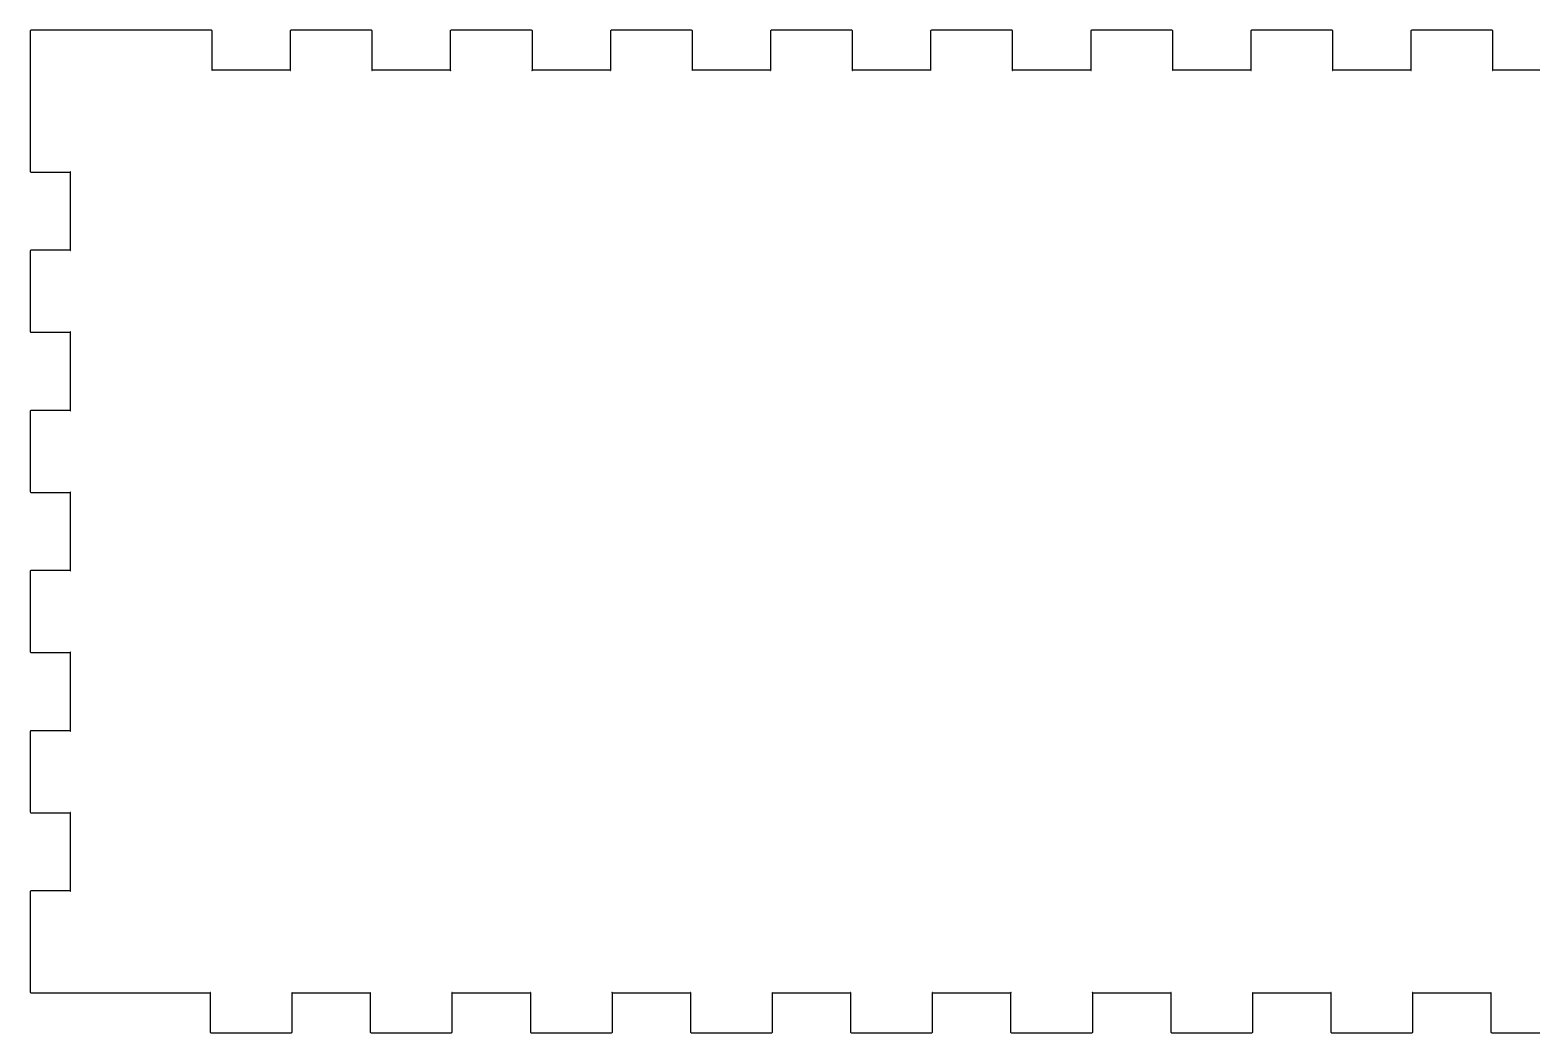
# Model space of a CAD drawing. Header units: millimetres. Extents: x 10 to 620, y 8 to 435.
# Drawn here: x 10 to 160.1, y 124.4 to 224.6 of the extents above; entities that cross this region are included whole.
import ezdxf

# ---------------------------------------------------------------- set-up
doc = ezdxf.new("R2010")
doc.units = ezdxf.units.MM

msp = doc.modelspace()

# ---------------------------------------------------------------- linework, layer by layer
at = {"color": 7, "linetype": 'Continuous'}
for p, q in [((10.03, 224.57), (10, 224.52)), ((10.03, 224.57), (10, 224.52)), ((10, 224.52), (10, 224.5)), ((10, 224.52), (10, 224.5)), ((10, 224.5), (10, 220.5)), ((10, 224.5), (10, 220.5)), ((10.08, 224.6), (10.03, 224.57)), ((10.08, 224.6), (10.03, 224.57)), ((10.1, 224.6), (10.08, 224.6)), ((10.1, 224.6), (10.08, 224.6)), ((14.1, 224.6), (10.1, 224.6)), ((14.1, 224.6), (10.1, 224.6)), ((28.1, 224.6), (14.1, 224.6)), ((28.1, 224.6), (14.1, 224.6)), ((28.12, 224.6), (28.1, 224.6)), ((28.12, 224.6), (28.1, 224.6)), ((28.17, 224.57), (28.12, 224.6)), ((28.17, 224.57), (28.12, 224.6)), ((28.2, 224.52), (28.17, 224.57)), ((28.2, 224.52), (28.17, 224.57)), ((28.2, 224.5), (28.2, 224.52)), ((28.2, 224.5), (28.2, 224.52)), ((28.2, 220.6), (28.2, 224.5)), ((28.2, 220.6), (28.2, 224.5)), ((36.03, 224.57), (36, 224.52)), ((36.03, 224.57), (36, 224.52)), ((36, 224.52), (36, 224.5)), ((36, 224.52), (36, 224.5)), ((36, 224.5), (36, 220.6)), ((36, 224.5), (36, 220.6)), ((36.08, 224.6), (36.03, 224.57)), ((36.08, 224.6), (36.03, 224.57)), ((36.1, 224.6), (36.08, 224.6)), ((36.1, 224.6), (36.08, 224.6)), ((44.1, 224.6), (36.1, 224.6)), ((44.1, 224.6), (36.1, 224.6)), ((44.12, 224.6), (44.1, 224.6)), ((44.12, 224.6), (44.1, 224.6)), ((44.17, 224.57), (44.12, 224.6)), ((44.17, 224.57), (44.12, 224.6)), ((44.2, 224.52), (44.17, 224.57)), ((44.2, 224.52), (44.17, 224.57)), ((44.2, 224.5), (44.2, 224.52)), ((44.2, 224.5), (44.2, 224.52)), ((44.2, 220.6), (44.2, 224.5)), ((44.2, 220.6), (44.2, 224.5)), ((52.03, 224.57), (52, 224.52)), ((52.03, 224.57), (52, 224.52)), ((52, 224.52), (52, 224.5)), ((52, 224.52), (52, 224.5)), ((52, 224.5), (52, 220.6)), ((52, 224.5), (52, 220.6)), ((52.08, 224.6), (52.03, 224.57)), ((52.08, 224.6), (52.03, 224.57)), ((52.1, 224.6), (52.08, 224.6)), ((52.1, 224.6), (52.08, 224.6)), ((60.1, 224.6), (52.1, 224.6)), ((60.1, 224.6), (52.1, 224.6)), ((60.12, 224.6), (60.1, 224.6)), ((60.12, 224.6), (60.1, 224.6)), ((60.17, 224.57), (60.12, 224.6)), ((60.17, 224.57), (60.12, 224.6)), ((60.2, 224.52), (60.17, 224.57)), ((60.2, 224.52), (60.17, 224.57)), ((60.2, 224.5), (60.2, 224.52)), ((60.2, 224.5), (60.2, 224.52)), ((60.2, 220.6), (60.2, 224.5)), ((60.2, 220.6), (60.2, 224.5)), ((68.03, 224.57), (68, 224.52)), ((68.03, 224.57), (68, 224.52)), ((68, 224.52), (68, 224.5)), ((68, 224.52), (68, 224.5)), ((68, 224.5), (68, 220.6)), ((68, 224.5), (68, 220.6)), ((68.08, 224.6), (68.03, 224.57)), ((68.08, 224.6), (68.03, 224.57)), ((68.1, 224.6), (68.08, 224.6)), ((68.1, 224.6), (68.08, 224.6)), ((76.1, 224.6), (68.1, 224.6)), ((76.1, 224.6), (68.1, 224.6)), ((76.12, 224.6), (76.1, 224.6)), ((76.12, 224.6), (76.1, 224.6)), ((76.17, 224.57), (76.12, 224.6)), ((76.17, 224.57), (76.12, 224.6)), ((76.2, 224.52), (76.17, 224.57)), ((76.2, 224.52), (76.17, 224.57)), ((76.2, 224.5), (76.2, 224.52)), ((76.2, 224.5), (76.2, 224.52)), ((76.2, 220.6), (76.2, 224.5)), ((76.2, 220.6), (76.2, 224.5)), ((84.03, 224.57), (84, 224.52)), ((84.03, 224.57), (84, 224.52)), ((84, 224.52), (84, 224.5)), ((84, 224.52), (84, 224.5)), ((84, 224.5), (84, 220.6)), ((84, 224.5), (84, 220.6)), ((84.08, 224.6), (84.03, 224.57)), ((84.08, 224.6), (84.03, 224.57)), ((84.1, 224.6), (84.08, 224.6)), ((84.1, 224.6), (84.08, 224.6)), ((92.1, 224.6), (84.1, 224.6)), ((92.1, 224.6), (84.1, 224.6)), ((92.12, 224.6), (92.1, 224.6)), ((92.12, 224.6), (92.1, 224.6)), ((92.17, 224.57), (92.12, 224.6)), ((92.17, 224.57), (92.12, 224.6)), ((92.2, 224.52), (92.17, 224.57)), ((92.2, 224.52), (92.17, 224.57)), ((92.2, 224.5), (92.2, 224.52)), ((92.2, 224.5), (92.2, 224.52)), ((92.2, 220.6), (92.2, 224.5)), ((92.2, 220.6), (92.2, 224.5)), ((100.03, 224.57), (100, 224.52)), ((100.03, 224.57), (100, 224.52)), ((100, 224.52), (100, 224.5)), ((100, 224.52), (100, 224.5)), ((100, 224.5), (100, 220.6)), ((100, 224.5), (100, 220.6)), ((100.08, 224.6), (100.03, 224.57)), ((100.08, 224.6), (100.03, 224.57)), ((100.1, 224.6), (100.08, 224.6)), ((100.1, 224.6), (100.08, 224.6)), ((108.1, 224.6), (100.1, 224.6)), ((108.1, 224.6), (100.1, 224.6)), ((108.12, 224.6), (108.1, 224.6)), ((108.12, 224.6), (108.1, 224.6)), ((108.17, 224.57), (108.12, 224.6)), ((108.17, 224.57), (108.12, 224.6)), ((108.2, 224.52), (108.17, 224.57)), ((108.2, 224.52), (108.17, 224.57)), ((108.2, 224.5), (108.2, 224.52)), ((108.2, 224.5), (108.2, 224.52)), ((108.2, 220.6), (108.2, 224.5)), ((108.2, 220.6), (108.2, 224.5)), ((116.03, 224.57), (116, 224.52)), ((116.03, 224.57), (116, 224.52)), ((116, 224.52), (116, 224.5)), ((116, 224.52), (116, 224.5)), ((116, 224.5), (116, 220.6)), ((116, 224.5), (116, 220.6)), ((116.08, 224.6), (116.03, 224.57)), ((116.08, 224.6), (116.03, 224.57)), ((116.1, 224.6), (116.08, 224.6)), ((116.1, 224.6), (116.08, 224.6)), ((124.1, 224.6), (116.1, 224.6)), ((124.1, 224.6), (116.1, 224.6)), ((124.12, 224.6), (124.1, 224.6)), ((124.12, 224.6), (124.1, 224.6)), ((124.17, 224.57), (124.12, 224.6)), ((124.17, 224.57), (124.12, 224.6)), ((124.2, 224.52), (124.17, 224.57)), ((124.2, 224.52), (124.17, 224.57)), ((124.2, 224.5), (124.2, 224.52)), ((124.2, 224.5), (124.2, 224.52)), ((124.2, 220.6), (124.2, 224.5)), ((124.2, 220.6), (124.2, 224.5)), ((132.03, 224.57), (132, 224.52)), ((132.03, 224.57), (132, 224.52)), ((132, 224.52), (132, 224.5)), ((132, 224.52), (132, 224.5)), ((132, 224.5), (132, 220.6)), ((132, 224.5), (132, 220.6)), ((132.08, 224.6), (132.03, 224.57)), ((132.08, 224.6), (132.03, 224.57)), ((132.1, 224.6), (132.08, 224.6)), ((132.1, 224.6), (132.08, 224.6)), ((140.1, 224.6), (132.1, 224.6)), ((140.1, 224.6), (132.1, 224.6)), ((140.12, 224.6), (140.1, 224.6)), ((140.12, 224.6), (140.1, 224.6)), ((140.17, 224.57), (140.12, 224.6)), ((140.17, 224.57), (140.12, 224.6)), ((140.2, 224.52), (140.17, 224.57)), ((140.2, 224.52), (140.17, 224.57)), ((140.2, 224.5), (140.2, 224.52)), ((140.2, 224.5), (140.2, 224.52)), ((140.2, 220.6), (140.2, 224.5)), ((140.2, 220.6), (140.2, 224.5)), ((148.03, 224.57), (148, 224.52)), ((148.03, 224.57), (148, 224.52)), ((148, 224.52), (148, 224.5)), ((148, 224.52), (148, 224.5)), ((148, 224.5), (148, 220.6)), ((148, 224.5), (148, 220.6)), ((148.08, 224.6), (148.03, 224.57)), ((148.08, 224.6), (148.03, 224.57)), ((148.1, 224.6), (148.08, 224.6)), ((148.1, 224.6), (148.08, 224.6)), ((156.1, 224.6), (148.1, 224.6)), ((156.1, 224.6), (148.1, 224.6)), ((156.12, 224.6), (156.1, 224.6)), ((156.12, 224.6), (156.1, 224.6)), ((156.17, 224.57), (156.12, 224.6)), ((156.17, 224.57), (156.12, 224.6)), ((156.2, 224.52), (156.17, 224.57)), ((156.2, 224.52), (156.17, 224.57)), ((156.2, 224.5), (156.2, 224.52)), ((156.2, 224.5), (156.2, 224.52)), ((156.2, 220.6), (156.2, 224.5)), ((156.2, 220.6), (156.2, 224.5)), ((10, 220.5), (10, 210.5)), ((10, 220.5), (10, 210.5)), ((28.19, 220.6), (28.16, 220.59)), ((28.19, 220.6), (28.16, 220.59)), ((28.16, 220.59), (28.16, 220.56)), ((28.16, 220.59), (28.16, 220.56)), ((28.16, 220.56), (28.18, 220.56)), ((28.16, 220.56), (28.18, 220.56)), ((28.18, 220.56), (28.2, 220.59)), ((28.18, 220.56), (28.2, 220.59)), ((28.2, 220.6), (28.19, 220.6)), ((28.2, 220.6), (28.19, 220.6)), ((36, 220.6), (28.2, 220.6)), ((28.2, 220.59), (28.2, 220.6)), ((36, 220.6), (28.2, 220.6)), ((28.2, 220.59), (28.2, 220.6)), ((36, 220.6), (36, 220.59)), ((36.01, 220.6), (36, 220.6)), ((36, 220.6), (36, 220.59)), ((36.01, 220.6), (36, 220.6)), ((36, 220.59), (36.01, 220.56)), ((36, 220.59), (36.01, 220.56)), ((36.04, 220.59), (36.01, 220.6)), ((36.04, 220.59), (36.01, 220.6)), ((36.01, 220.56), (36.04, 220.56)), ((36.01, 220.56), (36.04, 220.56)), ((36.04, 220.56), (36.04, 220.59)), ((36.04, 220.56), (36.04, 220.59)), ((44.19, 220.6), (44.16, 220.59)), ((44.19, 220.6), (44.16, 220.59)), ((44.16, 220.59), (44.16, 220.56)), ((44.16, 220.59), (44.16, 220.56)), ((44.16, 220.56), (44.18, 220.56)), ((44.16, 220.56), (44.18, 220.56)), ((44.18, 220.56), (44.2, 220.59)), ((44.18, 220.56), (44.2, 220.59)), ((44.2, 220.6), (44.19, 220.6)), ((44.2, 220.6), (44.19, 220.6)), ((52, 220.6), (44.2, 220.6)), ((44.2, 220.59), (44.2, 220.6)), ((52, 220.6), (44.2, 220.6)), ((44.2, 220.59), (44.2, 220.6)), ((52, 220.6), (52, 220.59)), ((52.01, 220.6), (52, 220.6)), ((52, 220.6), (52, 220.59)), ((52.01, 220.6), (52, 220.6)), ((52, 220.59), (52.01, 220.56)), ((52, 220.59), (52.01, 220.56)), ((52.04, 220.59), (52.01, 220.6)), ((52.04, 220.59), (52.01, 220.6)), ((52.01, 220.56), (52.04, 220.56)), ((52.01, 220.56), (52.04, 220.56)), ((52.04, 220.56), (52.04, 220.59)), ((52.04, 220.56), (52.04, 220.59)), ((60.19, 220.6), (60.16, 220.59)), ((60.19, 220.6), (60.16, 220.59)), ((60.16, 220.59), (60.16, 220.56)), ((60.16, 220.59), (60.16, 220.56)), ((60.16, 220.56), (60.18, 220.56)), ((60.16, 220.56), (60.18, 220.56)), ((60.18, 220.56), (60.2, 220.59)), ((60.18, 220.56), (60.2, 220.59)), ((60.2, 220.6), (60.19, 220.6)), ((60.2, 220.6), (60.19, 220.6)), ((68, 220.6), (60.2, 220.6)), ((60.2, 220.59), (60.2, 220.6)), ((68, 220.6), (60.2, 220.6)), ((60.2, 220.59), (60.2, 220.6)), ((68, 220.6), (68, 220.59)), ((68.01, 220.6), (68, 220.6)), ((68, 220.6), (68, 220.59)), ((68.01, 220.6), (68, 220.6)), ((68, 220.59), (68.01, 220.56)), ((68, 220.59), (68.01, 220.56)), ((68.04, 220.59), (68.01, 220.6)), ((68.04, 220.59), (68.01, 220.6)), ((68.01, 220.56), (68.04, 220.56)), ((68.01, 220.56), (68.04, 220.56)), ((68.04, 220.56), (68.04, 220.59)), ((68.04, 220.56), (68.04, 220.59)), ((76.19, 220.6), (76.16, 220.59)), ((76.19, 220.6), (76.16, 220.59)), ((76.16, 220.59), (76.16, 220.56)), ((76.16, 220.59), (76.16, 220.56)), ((76.16, 220.56), (76.18, 220.56)), ((76.16, 220.56), (76.18, 220.56)), ((76.18, 220.56), (76.2, 220.59)), ((76.18, 220.56), (76.2, 220.59)), ((76.2, 220.6), (76.19, 220.6)), ((76.2, 220.6), (76.19, 220.6)), ((84, 220.6), (76.2, 220.6)), ((76.2, 220.59), (76.2, 220.6)), ((84, 220.6), (76.2, 220.6)), ((76.2, 220.59), (76.2, 220.6)), ((84, 220.6), (84, 220.59)), ((84.01, 220.6), (84, 220.6)), ((84, 220.6), (84, 220.59)), ((84.01, 220.6), (84, 220.6)), ((84, 220.59), (84.01, 220.56)), ((84, 220.59), (84.01, 220.56)), ((84.04, 220.59), (84.01, 220.6)), ((84.04, 220.59), (84.01, 220.6)), ((84.01, 220.56), (84.04, 220.56)), ((84.01, 220.56), (84.04, 220.56)), ((84.04, 220.56), (84.04, 220.59)), ((84.04, 220.56), (84.04, 220.59)), ((92.19, 220.6), (92.16, 220.59)), ((92.19, 220.6), (92.16, 220.59)), ((92.16, 220.59), (92.16, 220.56)), ((92.16, 220.59), (92.16, 220.56)), ((92.16, 220.56), (92.19, 220.56)), ((92.16, 220.56), (92.19, 220.56)), ((92.2, 220.6), (92.19, 220.6)), ((92.2, 220.6), (92.19, 220.6)), ((92.19, 220.56), (92.2, 220.59)), ((92.19, 220.56), (92.2, 220.59)), ((100, 220.6), (92.2, 220.6)), ((92.2, 220.59), (92.2, 220.6)), ((100, 220.6), (92.2, 220.6)), ((92.2, 220.59), (92.2, 220.6)), ((100, 220.6), (100, 220.59)), ((100.01, 220.6), (100, 220.6)), ((100, 220.6), (100, 220.59)), ((100.01, 220.6), (100, 220.6)), ((100, 220.59), (100.01, 220.56)), ((100, 220.59), (100.01, 220.56)), ((100.04, 220.59), (100.01, 220.6)), ((100.04, 220.59), (100.01, 220.6)), ((100.01, 220.56), (100.04, 220.56)), ((100.01, 220.56), (100.04, 220.56)), ((100.04, 220.56), (100.04, 220.59)), ((100.04, 220.56), (100.04, 220.59)), ((108.19, 220.6), (108.16, 220.59)), ((108.19, 220.6), (108.16, 220.59)), ((108.16, 220.59), (108.16, 220.56)), ((108.16, 220.59), (108.16, 220.56)), ((108.16, 220.56), (108.19, 220.56)), ((108.16, 220.56), (108.19, 220.56)), ((108.2, 220.6), (108.19, 220.6)), ((108.2, 220.6), (108.19, 220.6)), ((108.19, 220.56), (108.2, 220.59)), ((108.19, 220.56), (108.2, 220.59)), ((116, 220.6), (108.2, 220.6)), ((108.2, 220.59), (108.2, 220.6)), ((116, 220.6), (108.2, 220.6)), ((108.2, 220.59), (108.2, 220.6)), ((116, 220.6), (116, 220.59)), ((116.01, 220.6), (116, 220.6)), ((116, 220.6), (116, 220.59)), ((116.01, 220.6), (116, 220.6)), ((116, 220.59), (116.01, 220.56)), ((116, 220.59), (116.01, 220.56)), ((116.04, 220.59), (116.01, 220.6)), ((116.04, 220.59), (116.01, 220.6)), ((116.01, 220.56), (116.04, 220.56)), ((116.01, 220.56), (116.04, 220.56)), ((116.04, 220.56), (116.04, 220.59)), ((116.04, 220.56), (116.04, 220.59)), ((124.19, 220.6), (124.16, 220.59)), ((124.19, 220.6), (124.16, 220.59)), ((124.16, 220.59), (124.16, 220.56)), ((124.16, 220.59), (124.16, 220.56)), ((124.16, 220.56), (124.19, 220.56)), ((124.16, 220.56), (124.19, 220.56)), ((124.2, 220.6), (124.19, 220.6)), ((124.2, 220.6), (124.19, 220.6)), ((124.19, 220.56), (124.2, 220.59)), ((124.19, 220.56), (124.2, 220.59)), ((132, 220.6), (124.2, 220.6)), ((124.2, 220.59), (124.2, 220.6)), ((132, 220.6), (124.2, 220.6)), ((124.2, 220.59), (124.2, 220.6)), ((132, 220.6), (132, 220.59)), ((132.01, 220.6), (132, 220.6)), ((132, 220.6), (132, 220.59)), ((132.01, 220.6), (132, 220.6)), ((132, 220.59), (132.01, 220.56)), ((132, 220.59), (132.01, 220.56)), ((132.04, 220.59), (132.01, 220.6)), ((132.04, 220.59), (132.01, 220.6)), ((132.01, 220.56), (132.04, 220.56)), ((132.01, 220.56), (132.04, 220.56)), ((132.04, 220.56), (132.04, 220.59)), ((132.04, 220.56), (132.04, 220.59)), ((140.19, 220.6), (140.16, 220.59)), ((140.19, 220.6), (140.16, 220.59)), ((140.16, 220.59), (140.16, 220.56)), ((140.16, 220.59), (140.16, 220.56)), ((140.16, 220.56), (140.19, 220.56)), ((140.16, 220.56), (140.19, 220.56)), ((140.2, 220.6), (140.19, 220.6)), ((140.2, 220.6), (140.19, 220.6)), ((140.19, 220.56), (140.2, 220.59)), ((140.19, 220.56), (140.2, 220.59)), ((148, 220.6), (140.2, 220.6)), ((140.2, 220.59), (140.2, 220.6)), ((148, 220.6), (140.2, 220.6)), ((140.2, 220.59), (140.2, 220.6)), ((148, 220.6), (148, 220.59)), ((148.01, 220.6), (148, 220.6)), ((148, 220.6), (148, 220.59)), ((148.01, 220.6), (148, 220.6)), ((148, 220.59), (148.01, 220.56)), ((148, 220.59), (148.01, 220.56)), ((148.04, 220.59), (148.01, 220.6)), ((148.04, 220.59), (148.01, 220.6)), ((148.01, 220.56), (148.04, 220.56)), ((148.01, 220.56), (148.04, 220.56)), ((148.04, 220.56), (148.04, 220.59)), ((148.04, 220.56), (148.04, 220.59)), ((156.19, 220.6), (156.16, 220.59)), ((156.19, 220.6), (156.16, 220.59)), ((156.16, 220.59), (156.16, 220.56)), ((156.16, 220.59), (156.16, 220.56)), ((156.16, 220.56), (156.19, 220.56)), ((156.16, 220.56), (156.19, 220.56)), ((156.2, 220.6), (156.19, 220.6)), ((156.2, 220.6), (156.19, 220.6)), ((156.19, 220.56), (156.2, 220.59)), ((156.19, 220.56), (156.2, 220.59)), ((164, 220.6), (156.2, 220.6)), ((156.2, 220.59), (156.2, 220.6)), ((164, 220.6), (156.2, 220.6)), ((156.2, 220.59), (156.2, 220.6)), ((10, 210.5), (10, 210.48)), ((10, 210.5), (10, 210.48)), ((10, 210.48), (10.03, 210.43)), ((10, 210.48), (10.03, 210.43)), ((10.03, 210.43), (10.08, 210.4)), ((10.03, 210.43), (10.08, 210.4)), ((10.08, 210.4), (10.1, 210.4)), ((10.08, 210.4), (10.1, 210.4)), ((10.1, 210.4), (14, 210.4)), ((10.1, 210.4), (14, 210.4)), ((14.01, 210.44), (14, 210.41)), ((14.01, 210.44), (14, 210.41)), ((14, 210.41), (14, 210.4)), ((14, 210.41), (14, 210.4)), ((14, 210.4), (14.01, 210.4)), ((14, 210.4), (14, 202.6)), ((14, 210.4), (14, 202.6)), ((14, 210.4), (14.01, 210.4)), ((14.04, 210.44), (14.01, 210.44)), ((14.04, 210.44), (14.01, 210.44)), ((14.01, 210.4), (14.04, 210.41)), ((14.01, 210.4), (14.04, 210.41)), ((14.04, 210.41), (14.04, 210.44)), ((14.04, 210.41), (14.04, 210.44)), ((10.03, 202.57), (10, 202.52)), ((10.03, 202.57), (10, 202.52)), ((10, 202.52), (10, 202.5)), ((10, 202.52), (10, 202.5)), ((10, 202.5), (10, 194.5)), ((10, 202.5), (10, 194.5)), ((10.08, 202.6), (10.03, 202.57)), ((10.08, 202.6), (10.03, 202.57)), ((10.1, 202.6), (10.08, 202.6)), ((10.1, 202.6), (10.08, 202.6)), ((14, 202.6), (10.1, 202.6)), ((14, 202.6), (10.1, 202.6)), ((14, 202.6), (14, 202.59)), ((14.01, 202.6), (14, 202.6)), ((14, 202.6), (14, 202.59)), ((14.01, 202.6), (14, 202.6)), ((14, 202.59), (14.01, 202.56)), ((14, 202.59), (14.01, 202.56)), ((14.04, 202.59), (14.01, 202.6)), ((14.04, 202.59), (14.01, 202.6)), ((14.01, 202.56), (14.04, 202.56)), ((14.01, 202.56), (14.04, 202.56)), ((14.04, 202.56), (14.04, 202.59)), ((14.04, 202.56), (14.04, 202.59)), ((10, 194.5), (10, 194.48)), ((10, 194.5), (10, 194.48)), ((10, 194.48), (10.03, 194.43)), ((10, 194.48), (10.03, 194.43)), ((10.03, 194.43), (10.08, 194.4)), ((10.03, 194.43), (10.08, 194.4)), ((10.08, 194.4), (10.1, 194.4)), ((10.08, 194.4), (10.1, 194.4)), ((10.1, 194.4), (14, 194.4)), ((10.1, 194.4), (14, 194.4)), ((14.01, 194.44), (14, 194.41)), ((14.01, 194.44), (14, 194.41)), ((14, 194.41), (14, 194.4)), ((14, 194.41), (14, 194.4)), ((14, 194.4), (14.01, 194.4)), ((14, 194.4), (14, 186.6)), ((14, 194.4), (14, 186.6)), ((14, 194.4), (14.01, 194.4)), ((14.04, 194.44), (14.01, 194.44)), ((14.04, 194.44), (14.01, 194.44)), ((14.01, 194.4), (14.04, 194.41)), ((14.01, 194.4), (14.04, 194.41)), ((14.04, 194.41), (14.04, 194.44)), ((14.04, 194.41), (14.04, 194.44)), ((10.03, 186.57), (10, 186.52)), ((10.03, 186.57), (10, 186.52)), ((10, 186.52), (10, 186.5)), ((10, 186.52), (10, 186.5)), ((10, 186.5), (10, 178.5)), ((10, 186.5), (10, 178.5)), ((10.08, 186.6), (10.03, 186.57)), ((10.08, 186.6), (10.03, 186.57)), ((10.1, 186.6), (10.08, 186.6)), ((10.1, 186.6), (10.08, 186.6)), ((14, 186.6), (10.1, 186.6)), ((14, 186.6), (10.1, 186.6)), ((14, 186.6), (14, 186.59)), ((14.01, 186.6), (14, 186.6)), ((14, 186.6), (14, 186.59)), ((14.01, 186.6), (14, 186.6)), ((14, 186.59), (14.01, 186.56)), ((14, 186.59), (14.01, 186.56)), ((14.04, 186.59), (14.01, 186.6)), ((14.04, 186.59), (14.01, 186.6)), ((14.01, 186.56), (14.04, 186.56)), ((14.01, 186.56), (14.04, 186.56)), ((14.04, 186.56), (14.04, 186.59)), ((14.04, 186.56), (14.04, 186.59)), ((10, 178.5), (10, 178.48)), ((10, 178.5), (10, 178.48)), ((10, 178.48), (10.03, 178.43)), ((10, 178.48), (10.03, 178.43)), ((10.03, 178.43), (10.08, 178.4)), ((10.03, 178.43), (10.08, 178.4)), ((10.08, 178.4), (10.1, 178.4)), ((10.08, 178.4), (10.1, 178.4)), ((10.1, 178.4), (14, 178.4)), ((10.1, 178.4), (14, 178.4)), ((14.01, 178.44), (14, 178.41)), ((14.01, 178.44), (14, 178.41)), ((14, 178.41), (14, 178.4)), ((14, 178.41), (14, 178.4)), ((14, 178.4), (14.01, 178.4)), ((14, 178.4), (14, 170.6)), ((14, 178.4), (14, 170.6)), ((14, 178.4), (14.01, 178.4)), ((14.04, 178.44), (14.01, 178.44)), ((14.04, 178.44), (14.01, 178.44)), ((14.01, 178.4), (14.04, 178.41)), ((14.01, 178.4), (14.04, 178.41)), ((14.04, 178.41), (14.04, 178.44)), ((14.04, 178.41), (14.04, 178.44)), ((10.03, 170.57), (10, 170.52)), ((10.03, 170.57), (10, 170.52)), ((10, 170.52), (10, 170.5)), ((10, 170.52), (10, 170.5)), ((10, 170.5), (10, 162.5)), ((10, 170.5), (10, 162.5)), ((10.08, 170.6), (10.03, 170.57)), ((10.08, 170.6), (10.03, 170.57)), ((10.1, 170.6), (10.08, 170.6)), ((10.1, 170.6), (10.08, 170.6)), ((14, 170.6), (10.1, 170.6)), ((14, 170.6), (10.1, 170.6)), ((14, 170.6), (14, 170.59)), ((14.01, 170.6), (14, 170.6)), ((14, 170.6), (14, 170.59)), ((14.01, 170.6), (14, 170.6)), ((14, 170.59), (14.01, 170.56)), ((14, 170.59), (14.01, 170.56)), ((14.04, 170.59), (14.01, 170.6)), ((14.04, 170.59), (14.01, 170.6)), ((14.01, 170.56), (14.04, 170.56)), ((14.01, 170.56), (14.04, 170.56)), ((14.04, 170.56), (14.04, 170.59)), ((14.04, 170.56), (14.04, 170.59)), ((10, 162.5), (10, 162.48)), ((10, 162.5), (10, 162.48)), ((10, 162.48), (10.03, 162.43)), ((10, 162.48), (10.03, 162.43)), ((10.03, 162.43), (10.08, 162.4)), ((10.03, 162.43), (10.08, 162.4)), ((10.08, 162.4), (10.1, 162.4)), ((10.08, 162.4), (10.1, 162.4)), ((10.1, 162.4), (14, 162.4)), ((10.1, 162.4), (14, 162.4)), ((14.01, 162.44), (14, 162.41)), ((14.01, 162.44), (14, 162.41)), ((14, 162.41), (14, 162.4)), ((14, 162.41), (14, 162.4)), ((14, 162.4), (14.01, 162.4)), ((14, 162.4), (14, 154.6)), ((14, 162.4), (14, 154.6)), ((14, 162.4), (14.01, 162.4)), ((14.04, 162.44), (14.01, 162.44)), ((14.04, 162.44), (14.01, 162.44)), ((14.01, 162.4), (14.04, 162.42)), ((14.01, 162.4), (14.04, 162.42)), ((14.04, 162.42), (14.04, 162.44)), ((14.04, 162.42), (14.04, 162.44)), ((10.03, 154.57), (10, 154.52)), ((10.03, 154.57), (10, 154.52)), ((10, 154.52), (10, 154.5)), ((10, 154.52), (10, 154.5)), ((10, 154.5), (10, 146.5)), ((10, 154.5), (10, 146.5)), ((10.08, 154.6), (10.03, 154.57)), ((10.08, 154.6), (10.03, 154.57)), ((10.1, 154.6), (10.08, 154.6)), ((10.1, 154.6), (10.08, 154.6)), ((14, 154.6), (10.1, 154.6)), ((14, 154.6), (10.1, 154.6)), ((14, 154.6), (14, 154.59)), ((14.01, 154.6), (14, 154.6)), ((14, 154.6), (14, 154.59)), ((14.01, 154.6), (14, 154.6)), ((14, 154.59), (14.01, 154.56)), ((14, 154.59), (14.01, 154.56)), ((14.04, 154.59), (14.01, 154.6)), ((14.04, 154.59), (14.01, 154.6)), ((14.01, 154.56), (14.04, 154.56)), ((14.01, 154.56), (14.04, 154.56)), ((14.04, 154.56), (14.04, 154.59)), ((14.04, 154.56), (14.04, 154.59)), ((10, 146.5), (10, 146.48)), ((10, 146.5), (10, 146.48)), ((10, 146.48), (10.03, 146.43)), ((10, 146.48), (10.03, 146.43)), ((10.03, 146.43), (10.08, 146.4)), ((10.03, 146.43), (10.08, 146.4)), ((10.08, 146.4), (10.1, 146.4)), ((10.08, 146.4), (10.1, 146.4)), ((10.1, 146.4), (14, 146.4)), ((10.1, 146.4), (14, 146.4)), ((14.01, 146.44), (14, 146.41)), ((14.01, 146.44), (14, 146.41)), ((14, 146.41), (14, 146.4)), ((14, 146.41), (14, 146.4)), ((14, 146.4), (14.01, 146.4)), ((14, 146.4), (14, 138.6)), ((14, 146.4), (14, 138.6)), ((14, 146.4), (14.01, 146.4)), ((14.04, 146.44), (14.01, 146.44)), ((14.04, 146.44), (14.01, 146.44)), ((14.01, 146.4), (14.04, 146.41)), ((14.01, 146.4), (14.04, 146.41)), ((14.04, 146.41), (14.04, 146.44)), ((14.04, 146.41), (14.04, 146.44)), ((10.03, 138.57), (10, 138.52)), ((10.03, 138.57), (10, 138.52)), ((10, 138.52), (10, 138.5)), ((10, 138.52), (10, 138.5)), ((10, 138.5), (10, 128.5)), ((10, 138.5), (10, 128.5)), ((10.08, 138.6), (10.03, 138.57)), ((10.08, 138.6), (10.03, 138.57)), ((10.1, 138.6), (10.08, 138.6)), ((10.1, 138.6), (10.08, 138.6)), ((14, 138.6), (10.1, 138.6)), ((14, 138.6), (10.1, 138.6)), ((14, 138.6), (14, 138.59)), ((14.01, 138.6), (14, 138.6)), ((14, 138.6), (14, 138.59)), ((14.01, 138.6), (14, 138.6)), ((14, 138.59), (14.01, 138.56)), ((14, 138.59), (14.01, 138.56)), ((14.04, 138.59), (14.01, 138.6)), ((14.04, 138.59), (14.01, 138.6)), ((14.01, 138.56), (14.04, 138.56)), ((14.01, 138.56), (14.04, 138.56)), ((14.04, 138.56), (14.04, 138.59)), ((14.04, 138.56), (14.04, 138.59)), ((10, 128.5), (10, 128.48)), ((10, 128.5), (10, 128.48)), ((10, 128.48), (10.03, 128.43)), ((10, 128.48), (10.03, 128.43)), ((10.03, 128.43), (10.08, 128.4)), ((10.03, 128.43), (10.08, 128.4)), ((10.08, 128.4), (10.1, 128.4)), ((10.08, 128.4), (10.1, 128.4)), ((10.1, 128.4), (14.1, 128.4)), ((10.1, 128.4), (14.1, 128.4)), ((14.1, 128.4), (28, 128.4)), ((14.1, 128.4), (28, 128.4)), ((28.01, 128.44), (28, 128.41)), ((28.01, 128.44), (28, 128.41)), ((28, 128.41), (28, 128.4)), ((28, 128.41), (28, 128.4)), ((28, 128.4), (28.01, 128.4)), ((28, 128.4), (28, 124.5)), ((28, 128.4), (28, 124.5)), ((28, 128.4), (28.01, 128.4)), ((28.04, 128.44), (28.01, 128.44)), ((28.04, 128.44), (28.01, 128.44)), ((28.01, 128.4), (28.04, 128.41)), ((28.01, 128.4), (28.04, 128.41)), ((28.04, 128.41), (28.04, 128.44)), ((28.04, 128.41), (28.04, 128.44)), ((36.18, 128.44), (36.16, 128.44)), ((36.16, 128.44), (36.16, 128.41)), ((36.18, 128.44), (36.16, 128.44)), ((36.16, 128.44), (36.16, 128.41)), ((36.16, 128.41), (36.19, 128.4)), ((36.16, 128.41), (36.19, 128.4)), ((36.2, 128.41), (36.18, 128.44)), ((36.2, 128.41), (36.18, 128.44)), ((36.19, 128.4), (36.2, 128.4)), ((36.19, 128.4), (36.2, 128.4)), ((36.2, 128.4), (36.2, 128.41)), ((36.2, 128.4), (36.2, 128.41)), ((36.2, 124.5), (36.2, 128.4)), ((36.2, 128.4), (44, 128.4)), ((36.2, 124.5), (36.2, 128.4)), ((36.2, 128.4), (44, 128.4)), ((44.01, 128.44), (44, 128.41)), ((44.01, 128.44), (44, 128.41)), ((44, 128.41), (44, 128.4)), ((44, 128.41), (44, 128.4)), ((44, 128.4), (44.01, 128.4)), ((44, 128.4), (44, 124.5)), ((44, 128.4), (44, 124.5)), ((44, 128.4), (44.01, 128.4)), ((44.04, 128.44), (44.01, 128.44)), ((44.04, 128.44), (44.01, 128.44)), ((44.01, 128.4), (44.04, 128.41)), ((44.01, 128.4), (44.04, 128.41)), ((44.04, 128.41), (44.04, 128.44)), ((44.04, 128.41), (44.04, 128.44)), ((52.19, 128.44), (52.16, 128.44)), ((52.16, 128.44), (52.16, 128.41)), ((52.19, 128.44), (52.16, 128.44)), ((52.16, 128.44), (52.16, 128.41)), ((52.16, 128.41), (52.19, 128.4)), ((52.16, 128.41), (52.19, 128.4)), ((52.2, 128.41), (52.19, 128.44)), ((52.2, 128.41), (52.19, 128.44)), ((52.19, 128.4), (52.2, 128.4)), ((52.19, 128.4), (52.2, 128.4)), ((52.2, 128.4), (52.2, 128.41)), ((52.2, 128.4), (52.2, 128.41)), ((52.2, 124.5), (52.2, 128.4)), ((52.2, 128.4), (60, 128.4)), ((52.2, 124.5), (52.2, 128.4)), ((52.2, 128.4), (60, 128.4)), ((60.01, 128.44), (60, 128.41)), ((60.01, 128.44), (60, 128.41)), ((60, 128.41), (60, 128.4)), ((60, 128.41), (60, 128.4)), ((60, 128.4), (60.01, 128.4)), ((60, 128.4), (60, 124.5)), ((60, 128.4), (60, 124.5)), ((60, 128.4), (60.01, 128.4)), ((60.04, 128.44), (60.01, 128.44)), ((60.04, 128.44), (60.01, 128.44)), ((60.01, 128.4), (60.04, 128.41)), ((60.01, 128.4), (60.04, 128.41)), ((60.04, 128.41), (60.04, 128.44)), ((60.04, 128.41), (60.04, 128.44)), ((68.19, 128.44), (68.16, 128.44)), ((68.16, 128.44), (68.16, 128.41)), ((68.19, 128.44), (68.16, 128.44)), ((68.16, 128.44), (68.16, 128.41)), ((68.16, 128.41), (68.19, 128.4)), ((68.16, 128.41), (68.19, 128.4)), ((68.2, 128.41), (68.19, 128.44)), ((68.2, 128.41), (68.19, 128.44)), ((68.19, 128.4), (68.2, 128.4)), ((68.19, 128.4), (68.2, 128.4)), ((68.2, 128.4), (68.2, 128.41)), ((68.2, 128.4), (68.2, 128.41)), ((68.2, 124.5), (68.2, 128.4)), ((68.2, 128.4), (76, 128.4)), ((68.2, 124.5), (68.2, 128.4)), ((68.2, 128.4), (76, 128.4)), ((76.01, 128.44), (76, 128.41)), ((76.01, 128.44), (76, 128.41)), ((76, 128.41), (76, 128.4)), ((76, 128.41), (76, 128.4)), ((76, 128.4), (76.01, 128.4)), ((76, 128.4), (76, 124.5)), ((76, 128.4), (76, 124.5)), ((76, 128.4), (76.01, 128.4)), ((76.04, 128.44), (76.01, 128.44)), ((76.04, 128.44), (76.01, 128.44)), ((76.01, 128.4), (76.04, 128.41)), ((76.01, 128.4), (76.04, 128.41)), ((76.04, 128.41), (76.04, 128.44)), ((76.04, 128.41), (76.04, 128.44)), ((84.18, 128.44), (84.16, 128.44)), ((84.16, 128.44), (84.16, 128.41)), ((84.18, 128.44), (84.16, 128.44)), ((84.16, 128.44), (84.16, 128.41)), ((84.16, 128.41), (84.19, 128.4)), ((84.16, 128.41), (84.19, 128.4)), ((84.2, 128.41), (84.18, 128.44)), ((84.2, 128.41), (84.18, 128.44)), ((84.19, 128.4), (84.2, 128.4)), ((84.19, 128.4), (84.2, 128.4)), ((84.2, 128.4), (84.2, 128.41)), ((84.2, 128.4), (84.2, 128.41)), ((84.2, 124.5), (84.2, 128.4)), ((84.2, 128.4), (92, 128.4)), ((84.2, 124.5), (84.2, 128.4)), ((84.2, 128.4), (92, 128.4)), ((92.01, 128.44), (92, 128.41)), ((92.01, 128.44), (92, 128.41)), ((92, 128.41), (92, 128.4)), ((92, 128.41), (92, 128.4)), ((92, 128.4), (92.01, 128.4)), ((92, 128.4), (92, 124.5)), ((92, 128.4), (92, 124.5)), ((92, 128.4), (92.01, 128.4)), ((92.04, 128.44), (92.01, 128.44)), ((92.04, 128.44), (92.01, 128.44)), ((92.01, 128.4), (92.04, 128.41)), ((92.01, 128.4), (92.04, 128.41)), ((92.04, 128.41), (92.04, 128.44)), ((92.04, 128.41), (92.04, 128.44)), ((100.19, 128.44), (100.16, 128.44)), ((100.16, 128.44), (100.16, 128.41)), ((100.19, 128.44), (100.16, 128.44)), ((100.16, 128.44), (100.16, 128.41)), ((100.16, 128.41), (100.19, 128.4)), ((100.16, 128.41), (100.19, 128.4)), ((100.2, 128.41), (100.19, 128.44)), ((100.2, 128.41), (100.19, 128.44)), ((100.19, 128.4), (100.2, 128.4)), ((100.19, 128.4), (100.2, 128.4)), ((100.2, 128.4), (100.2, 128.41)), ((100.2, 128.4), (100.2, 128.41)), ((100.2, 124.5), (100.2, 128.4)), ((100.2, 128.4), (108, 128.4)), ((100.2, 124.5), (100.2, 128.4)), ((100.2, 128.4), (108, 128.4)), ((108.01, 128.44), (108, 128.41)), ((108.01, 128.44), (108, 128.41)), ((108, 128.41), (108, 128.4)), ((108, 128.41), (108, 128.4)), ((108, 128.4), (108.01, 128.4)), ((108, 128.4), (108, 124.5)), ((108, 128.4), (108, 124.5)), ((108, 128.4), (108.01, 128.4)), ((108.04, 128.44), (108.01, 128.44)), ((108.04, 128.44), (108.01, 128.44)), ((108.01, 128.4), (108.04, 128.41)), ((108.01, 128.4), (108.04, 128.41)), ((108.04, 128.41), (108.04, 128.44)), ((108.04, 128.41), (108.04, 128.44)), ((116.19, 128.44), (116.16, 128.44)), ((116.16, 128.44), (116.16, 128.41)), ((116.19, 128.44), (116.16, 128.44)), ((116.16, 128.44), (116.16, 128.41)), ((116.16, 128.41), (116.19, 128.4)), ((116.16, 128.41), (116.19, 128.4)), ((116.2, 128.41), (116.19, 128.44)), ((116.2, 128.41), (116.19, 128.44)), ((116.19, 128.4), (116.2, 128.4)), ((116.19, 128.4), (116.2, 128.4)), ((116.2, 128.4), (116.2, 128.41)), ((116.2, 128.4), (116.2, 128.41)), ((116.2, 124.5), (116.2, 128.4)), ((116.2, 128.4), (124, 128.4)), ((116.2, 124.5), (116.2, 128.4)), ((116.2, 128.4), (124, 128.4)), ((124.01, 128.44), (124, 128.41)), ((124.01, 128.44), (124, 128.41)), ((124, 128.41), (124, 128.4)), ((124, 128.41), (124, 128.4)), ((124, 128.4), (124.01, 128.4)), ((124, 128.4), (124, 124.5)), ((124, 128.4), (124, 124.5)), ((124, 128.4), (124.01, 128.4)), ((124.04, 128.44), (124.01, 128.44)), ((124.04, 128.44), (124.01, 128.44)), ((124.01, 128.4), (124.04, 128.41)), ((124.01, 128.4), (124.04, 128.41)), ((124.04, 128.41), (124.04, 128.44)), ((124.04, 128.41), (124.04, 128.44)), ((132.18, 128.44), (132.16, 128.44)), ((132.16, 128.44), (132.16, 128.41)), ((132.18, 128.44), (132.16, 128.44)), ((132.16, 128.44), (132.16, 128.41)), ((132.16, 128.41), (132.19, 128.4)), ((132.16, 128.41), (132.19, 128.4)), ((132.2, 128.41), (132.18, 128.44)), ((132.2, 128.41), (132.18, 128.44)), ((132.19, 128.4), (132.2, 128.4)), ((132.19, 128.4), (132.2, 128.4)), ((132.2, 128.4), (132.2, 128.41)), ((132.2, 128.4), (132.2, 128.41)), ((132.2, 124.5), (132.2, 128.4)), ((132.2, 128.4), (140, 128.4)), ((132.2, 124.5), (132.2, 128.4)), ((132.2, 128.4), (140, 128.4)), ((140.01, 128.44), (140, 128.41)), ((140.01, 128.44), (140, 128.41)), ((140, 128.41), (140, 128.4)), ((140, 128.41), (140, 128.4)), ((140, 128.4), (140.01, 128.4)), ((140, 128.4), (140, 124.5)), ((140, 128.4), (140, 124.5)), ((140, 128.4), (140.01, 128.4)), ((140.04, 128.44), (140.01, 128.44)), ((140.04, 128.44), (140.01, 128.44)), ((140.01, 128.4), (140.04, 128.41)), ((140.01, 128.4), (140.04, 128.41)), ((140.04, 128.41), (140.04, 128.44)), ((140.04, 128.41), (140.04, 128.44)), ((148.19, 128.44), (148.16, 128.44)), ((148.16, 128.44), (148.16, 128.41)), ((148.19, 128.44), (148.16, 128.44)), ((148.16, 128.44), (148.16, 128.41)), ((148.16, 128.41), (148.19, 128.4)), ((148.16, 128.41), (148.19, 128.4)), ((148.2, 128.41), (148.19, 128.44)), ((148.2, 128.41), (148.19, 128.44)), ((148.19, 128.4), (148.2, 128.4)), ((148.19, 128.4), (148.2, 128.4)), ((148.2, 128.4), (148.2, 128.41)), ((148.2, 128.4), (148.2, 128.41)), ((148.2, 124.5), (148.2, 128.4)), ((148.2, 128.4), (156, 128.4)), ((148.2, 124.5), (148.2, 128.4)), ((148.2, 128.4), (156, 128.4)), ((156.01, 128.44), (156, 128.41)), ((156.01, 128.44), (156, 128.41)), ((156, 128.41), (156, 128.4)), ((156, 128.41), (156, 128.4)), ((156, 128.4), (156.01, 128.4)), ((156, 128.4), (156, 124.5)), ((156, 128.4), (156, 124.5)), ((156, 128.4), (156.01, 128.4)), ((156.04, 128.44), (156.01, 128.44)), ((156.04, 128.44), (156.01, 128.44)), ((156.01, 128.4), (156.04, 128.41)), ((156.01, 128.4), (156.04, 128.41)), ((156.04, 128.41), (156.04, 128.44)), ((156.04, 128.41), (156.04, 128.44)), ((28, 124.5), (28, 124.48)), ((28, 124.5), (28, 124.48)), ((28, 124.48), (28.03, 124.43)), ((28, 124.48), (28.03, 124.43)), ((28.03, 124.43), (28.08, 124.4)), ((28.03, 124.43), (28.08, 124.4)), ((28.08, 124.4), (28.1, 124.4)), ((28.08, 124.4), (28.1, 124.4)), ((28.1, 124.4), (36.1, 124.4)), ((28.1, 124.4), (36.1, 124.4)), ((36.1, 124.4), (36.12, 124.4)), ((36.1, 124.4), (36.12, 124.4)), ((36.12, 124.4), (36.17, 124.43)), ((36.12, 124.4), (36.17, 124.43)), ((36.17, 124.43), (36.2, 124.48)), ((36.17, 124.43), (36.2, 124.48)), ((36.2, 124.48), (36.2, 124.5)), ((36.2, 124.48), (36.2, 124.5)), ((44, 124.5), (44, 124.48)), ((44, 124.5), (44, 124.48)), ((44, 124.48), (44.03, 124.43)), ((44, 124.48), (44.03, 124.43)), ((44.03, 124.43), (44.08, 124.4)), ((44.03, 124.43), (44.08, 124.4)), ((44.08, 124.4), (44.1, 124.4)), ((44.08, 124.4), (44.1, 124.4)), ((44.1, 124.4), (52.1, 124.4)), ((44.1, 124.4), (52.1, 124.4)), ((52.1, 124.4), (52.12, 124.4)), ((52.1, 124.4), (52.12, 124.4)), ((52.12, 124.4), (52.17, 124.43)), ((52.12, 124.4), (52.17, 124.43)), ((52.17, 124.43), (52.2, 124.48)), ((52.17, 124.43), (52.2, 124.48)), ((52.2, 124.48), (52.2, 124.5)), ((52.2, 124.48), (52.2, 124.5)), ((60, 124.5), (60, 124.48)), ((60, 124.5), (60, 124.48)), ((60, 124.48), (60.03, 124.43)), ((60, 124.48), (60.03, 124.43)), ((60.03, 124.43), (60.08, 124.4)), ((60.03, 124.43), (60.08, 124.4)), ((60.08, 124.4), (60.1, 124.4)), ((60.08, 124.4), (60.1, 124.4)), ((60.1, 124.4), (68.1, 124.4)), ((60.1, 124.4), (68.1, 124.4)), ((68.1, 124.4), (68.12, 124.4)), ((68.1, 124.4), (68.12, 124.4)), ((68.12, 124.4), (68.17, 124.43)), ((68.12, 124.4), (68.17, 124.43)), ((68.17, 124.43), (68.2, 124.48)), ((68.17, 124.43), (68.2, 124.48)), ((68.2, 124.48), (68.2, 124.5)), ((68.2, 124.48), (68.2, 124.5)), ((76, 124.5), (76, 124.48)), ((76, 124.5), (76, 124.48)), ((76, 124.48), (76.03, 124.43)), ((76, 124.48), (76.03, 124.43)), ((76.03, 124.43), (76.08, 124.4)), ((76.03, 124.43), (76.08, 124.4)), ((76.08, 124.4), (76.1, 124.4)), ((76.08, 124.4), (76.1, 124.4)), ((76.1, 124.4), (84.1, 124.4)), ((76.1, 124.4), (84.1, 124.4)), ((84.1, 124.4), (84.12, 124.4)), ((84.1, 124.4), (84.12, 124.4)), ((84.12, 124.4), (84.17, 124.43)), ((84.12, 124.4), (84.17, 124.43)), ((84.17, 124.43), (84.2, 124.48)), ((84.17, 124.43), (84.2, 124.48)), ((84.2, 124.48), (84.2, 124.5)), ((84.2, 124.48), (84.2, 124.5)), ((92, 124.5), (92, 124.48)), ((92, 124.5), (92, 124.48)), ((92, 124.48), (92.03, 124.43)), ((92, 124.48), (92.03, 124.43)), ((92.03, 124.43), (92.08, 124.4)), ((92.03, 124.43), (92.08, 124.4)), ((92.08, 124.4), (92.1, 124.4)), ((92.08, 124.4), (92.1, 124.4)), ((92.1, 124.4), (100.1, 124.4)), ((92.1, 124.4), (100.1, 124.4)), ((100.1, 124.4), (100.12, 124.4)), ((100.1, 124.4), (100.12, 124.4)), ((100.12, 124.4), (100.17, 124.43)), ((100.12, 124.4), (100.17, 124.43)), ((100.17, 124.43), (100.2, 124.48)), ((100.17, 124.43), (100.2, 124.48)), ((100.2, 124.48), (100.2, 124.5)), ((100.2, 124.48), (100.2, 124.5)), ((108, 124.5), (108, 124.48)), ((108, 124.5), (108, 124.48)), ((108, 124.48), (108.03, 124.43)), ((108, 124.48), (108.03, 124.43)), ((108.03, 124.43), (108.08, 124.4)), ((108.03, 124.43), (108.08, 124.4)), ((108.08, 124.4), (108.1, 124.4)), ((108.08, 124.4), (108.1, 124.4)), ((108.1, 124.4), (116.1, 124.4)), ((108.1, 124.4), (116.1, 124.4)), ((116.1, 124.4), (116.12, 124.4)), ((116.1, 124.4), (116.12, 124.4)), ((116.12, 124.4), (116.17, 124.43)), ((116.12, 124.4), (116.17, 124.43)), ((116.17, 124.43), (116.2, 124.48)), ((116.17, 124.43), (116.2, 124.48)), ((116.2, 124.48), (116.2, 124.5)), ((116.2, 124.48), (116.2, 124.5)), ((124, 124.5), (124, 124.48)), ((124, 124.5), (124, 124.48)), ((124, 124.48), (124.03, 124.43)), ((124, 124.48), (124.03, 124.43)), ((124.03, 124.43), (124.08, 124.4)), ((124.03, 124.43), (124.08, 124.4)), ((124.08, 124.4), (124.1, 124.4)), ((124.08, 124.4), (124.1, 124.4)), ((124.1, 124.4), (132.1, 124.4)), ((124.1, 124.4), (132.1, 124.4)), ((132.1, 124.4), (132.12, 124.4)), ((132.1, 124.4), (132.12, 124.4)), ((132.12, 124.4), (132.17, 124.43)), ((132.12, 124.4), (132.17, 124.43)), ((132.17, 124.43), (132.2, 124.48)), ((132.17, 124.43), (132.2, 124.48)), ((132.2, 124.48), (132.2, 124.5)), ((132.2, 124.48), (132.2, 124.5)), ((140, 124.5), (140, 124.48)), ((140, 124.5), (140, 124.48)), ((140, 124.48), (140.03, 124.43)), ((140, 124.48), (140.03, 124.43)), ((140.03, 124.43), (140.08, 124.4)), ((140.03, 124.43), (140.08, 124.4)), ((140.08, 124.4), (140.1, 124.4)), ((140.08, 124.4), (140.1, 124.4)), ((140.1, 124.4), (148.1, 124.4)), ((140.1, 124.4), (148.1, 124.4)), ((148.1, 124.4), (148.12, 124.4)), ((148.1, 124.4), (148.12, 124.4)), ((148.12, 124.4), (148.17, 124.43)), ((148.12, 124.4), (148.17, 124.43)), ((148.17, 124.43), (148.2, 124.48)), ((148.17, 124.43), (148.2, 124.48)), ((148.2, 124.48), (148.2, 124.5)), ((148.2, 124.48), (148.2, 124.5)), ((156, 124.5), (156, 124.48)), ((156, 124.5), (156, 124.48)), ((156, 124.48), (156.03, 124.43)), ((156, 124.48), (156.03, 124.43)), ((156.03, 124.43), (156.08, 124.4)), ((156.03, 124.43), (156.08, 124.4)), ((156.08, 124.4), (156.1, 124.4)), ((156.08, 124.4), (156.1, 124.4)), ((156.1, 124.4), (164.1, 124.4)), ((156.1, 124.4), (164.1, 124.4))]:
    msp.add_line(p, q, dxfattribs=at)

doc.saveas('drawing.dxf')
